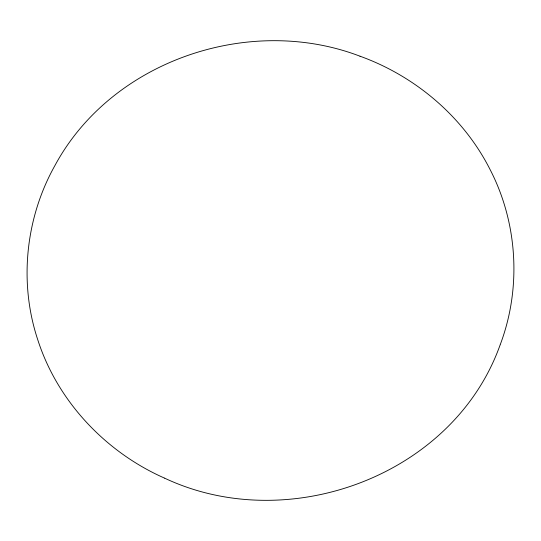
<?xml version="1.0" encoding="UTF-8"?>
<svg xmlns="http://www.w3.org/2000/svg" width="541" height="541" viewBox="0 0 541 541"><rect width="100%" height="100%" fill="white"/><g stroke="black" fill="none" stroke-linecap="round" stroke-linejoin="round"><path stroke-width="0.81" d="M500.202 344.725C521.544 288.312 517.805 223.129 490.085 169.556C463.434 116.856 415.366 76.173 360.022 56.21M500.08 345.043C453.365 475.816 288.069 536.368 164.64 478.163M359.968 56.19C249.563 13.965 111.527 60.457 54.878 165.634C25.549 217.901 18.793 282.388 37.64 339.383C57.339 401.124 105.515 452.08 164.532 478.116"/></g></svg>
